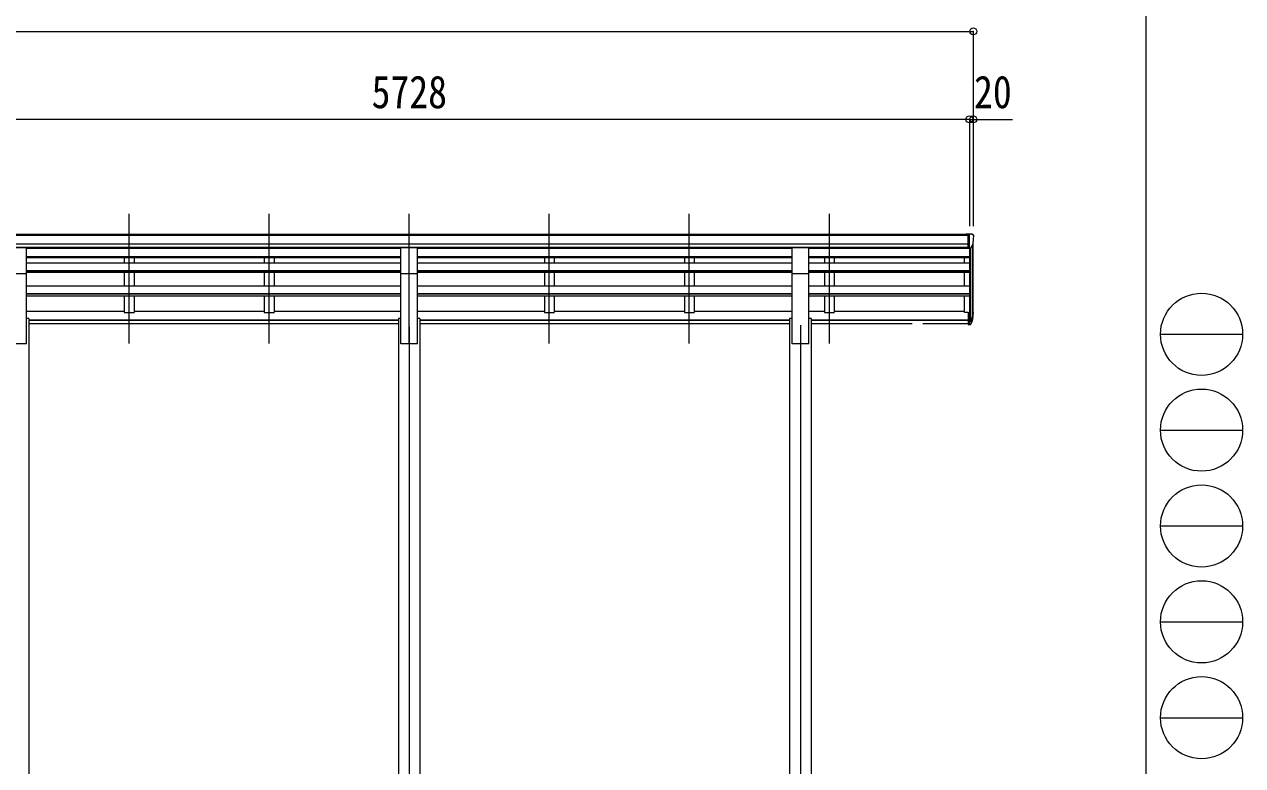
# Model space of a CAD drawing. Units: millimetres at full size, sheet at 1:35. Extents: x -9783 to 9892, y -6828 to 6752.
# Drawn here: x 3663 to 9892, y -3468 to 321 of the extents above; entities that cross this region are included whole.
import ezdxf
from ezdxf.enums import TextEntityAlignment as Align

# ---------------------------------------------------------------- set-up
doc = ezdxf.new("R2010")
doc.units = ezdxf.units.MM
doc.header["$LTSCALE"] = 35
doc.header["$PDMODE"] = 32
doc.header["$PDSIZE"] = 35
for name, color, linetype, lineweight in [('0-1_本体', 4, 'Continuous', 9), ('0-2_部品', 7, 'Continuous', 9), ('0-8_PARTS2', 2, 'Continuous', 9), ('0-A_寸法', 6, 'Continuous', 9), ('F-0_240', 7, 'Continuous', 9)]:
    doc.layers.add(name, color=color, linetype=linetype, lineweight=lineweight)
doc.styles.add('ＭＳ ゴシック', font='')
doc.styles.get('ＭＳ ゴシック').set_extended_font_data('MS Gothic')

msp = doc.modelspace()

# ---------------------------------------------------------------- linework, layer by layer
at = {"layer": '0-1_本体'}
for p, q in [((8488.23, -753.15), (2773.23, -753.15)), ((8488.23, -758.5), (2773.23, -758.5)), ((8488.23, -802.02), (2773.23, -802.03)), ((8510.45, -808.11), (8510.45, -1177.82)), ((8514.73, -1153.56), (8514.73, -789.31)), ((8488.23, -819.69), (2773.23, -819.69)), ((5588.23, -822.07), (3673.23, -822.07)), ((5588.23, -824.58), (3673.23, -824.58)), ((5588.23, -866.61), (3673.23, -866.61)), ((5588.23, -868.31), (3673.23, -868.31)), ((5588.23, -871.9), (3673.23, -871.9)), ((4173.73, -822.07), (4173.73, -824.58)), ((4173.73, -871.9), (4173.73, -899)), ((4223.73, -822.07), (4223.73, -824.58)), ((4223.73, -871.9), (4223.73, -899)), ((4889.73, -822.07), (4889.73, -824.58)), ((4889.73, -871.9), (4889.73, -899)), ((4939.73, -822.07), (4939.73, -824.58)), ((4939.73, -871.9), (4939.73, -899)), ((7588.23, -822.07), (5673.23, -822.07)), ((7588.23, -824.58), (5673.23, -824.58)), ((7588.23, -866.61), (5673.23, -866.61)), ((7588.23, -868.31), (5673.23, -868.31)), ((7588.23, -871.9), (5673.23, -871.9)), ((6321.73, -822.07), (6321.73, -824.58)), ((6321.73, -871.9), (6321.73, -899)), ((6371.73, -822.07), (6371.73, -824.58)), ((6371.73, -871.9), (6371.73, -899)), ((7037.73, -822.07), (7037.73, -824.58)), ((7037.73, -871.9), (7037.73, -899)), ((7087.73, -822.07), (7087.73, -824.58)), ((7087.73, -871.9), (7087.73, -899)), ((7673.23, -822.07), (8488.23, -822.07)), ((8494.73, -824.58), (7673.23, -824.58)), ((8494.73, -866.61), (7673.23, -866.61)), ((8494.73, -868.31), (7673.23, -868.31)), ((8494.73, -871.9), (7673.23, -871.9)), ((7753.73, -822.07), (7753.73, -824.58)), ((7753.73, -871.9), (7753.73, -899)), ((7803.73, -822.07), (7803.73, -824.58)), ((7803.73, -871.9), (7803.73, -899)), ((8469.73, -899), (8469.73, -871.9)), ((8494.73, -823.94), (8494.73, -1151.39)), ((8500.73, -823.47), (8500.73, -1195.82)), ((5588.23, -899), (3673.23, -899)), ((7588.23, -899), (5673.23, -899)), ((8494.73, -899), (7673.23, -899)), ((5588.23, -939.62), (3673.23, -939.62)), ((5588.23, -941.31), (3673.23, -941.31)), ((5588.23, -948.1), (3673.23, -948.1)), ((3673.23, -1312.82), (3673.23, -954.82)), ((4173.73, -948.1), (4173.73, -1017.48)), ((4223.73, -948.1), (4223.73, -1017.48)), ((4889.73, -948.1), (4889.73, -1017.48)), ((4939.73, -948.1), (4939.73, -1017.48)), ((5588.23, -1312.82), (5588.23, -954.82)), ((7588.23, -939.62), (5673.23, -939.62)), ((7588.23, -941.31), (5673.23, -941.31)), ((7588.23, -948.1), (5673.23, -948.1)), ((5673.23, -1312.82), (5673.23, -954.82)), ((6321.73, -948.1), (6321.73, -1017.48)), ((6371.73, -948.1), (6371.73, -1017.48)), ((7037.73, -948.1), (7037.73, -1017.48)), ((7087.73, -948.1), (7087.73, -1017.48)), ((7588.23, -1312.82), (7588.23, -954.82)), ((8494.73, -939.62), (7673.23, -939.62)), ((8494.73, -941.31), (7673.23, -941.31)), ((8494.73, -948.1), (7673.23, -948.1)), ((7673.23, -1312.82), (7673.23, -954.82)), ((7753.73, -948.1), (7753.73, -1017.48)), ((7803.73, -948.1), (7803.73, -1017.48)), ((8469.73, -1017.48), (8469.73, -948.1)), ((5588.23, -1017.48), (3673.23, -1017.48)), ((5588.23, -1056.62), (3673.23, -1056.62)), ((5588.23, -1058.29), (3673.23, -1058.29)), ((7588.23, -1017.48), (5673.23, -1017.48)), ((7588.23, -1056.62), (5673.23, -1056.62)), ((7588.23, -1058.29), (5673.23, -1058.29)), ((8494.73, -1017.48), (7673.23, -1017.48)), ((8494.73, -1056.62), (7673.23, -1056.62)), ((8494.73, -1058.29), (7673.23, -1058.29)), ((5588.23, -1067.93), (3673.23, -1067.93)), ((4223.73, -1067.93), (4223.73, -1152.22)), ((4939.73, -1067.93), (4939.73, -1152.22)), ((7588.23, -1067.93), (5673.23, -1067.93)), ((6371.73, -1067.93), (6371.73, -1152.22)), ((7087.73, -1067.93), (7087.73, -1152.22)), ((8494.73, -1067.93), (7673.23, -1067.93)), ((7803.73, -1067.93), (7803.73, -1152.22)), ((8469.73, -1152.22), (8469.73, -1067.93)), ((4173.73, -1147), (3673.23, -1147)), ((3685.73, -1182.82), (3673.23, -1182.82)), ((3685.73, -1182.82), (3685.73, -4362.82)), ((4889.73, -1147), (4223.73, -1147)), ((5588.23, -1147.41), (4939.73, -1147.41)), ((5588.23, -1182.82), (5575.73, -1182.82)), ((5575.73, -1182.82), (5575.73, -4362.82)), ((6321.73, -1147), (5673.23, -1147)), ((5685.73, -1182.82), (5673.23, -1182.82)), ((5685.73, -1182.82), (5685.73, -4362.82)), ((7037.73, -1147), (6371.73, -1147)), ((7588.23, -1147), (7087.73, -1147)), ((7588.23, -1182.82), (7575.73, -1182.82)), ((7575.73, -1182.82), (7575.73, -4362.82)), ((7753.73, -1147), (7673.23, -1147)), ((7685.73, -1182.82), (7673.23, -1182.82)), ((7685.73, -1182.82), (7685.73, -4362.82)), ((8469.73, -1147), (7803.73, -1147)), ((8488.23, -1152.22), (8469.73, -1152.22)), ((5575.73, -1191.3), (3685.73, -1191.3)), ((5575.73, -1192.68), (3685.73, -1192.68)), ((5575.73, -1209.86), (3685.73, -1209.86)), ((7575.73, -1191.3), (5685.73, -1191.3)), ((7575.73, -1192.68), (5685.73, -1192.68)), ((7575.73, -1209.86), (5685.73, -1209.86)), ((8488.23, -1191.3), (7685.73, -1191.3)), ((8488.23, -1192.68), (7685.73, -1192.68)), ((8202.73, -1209.86), (7685.73, -1209.86)), ((8488.23, -1209.86), (8256.73, -1209.86)), ((3673.23, -1312.82), (3588.23, -1312.82)), ((5673.23, -1312.82), (5588.23, -1312.82)), ((7673.23, -1312.82), (7588.23, -1312.82))]:
    msp.add_line(p, q, dxfattribs=at)
for points in [[(4173.73, -1067.93), (4173.73, -1152.22), (4223.73, -1152.22)], [(4889.73, -1067.93), (4889.73, -1152.22), (4939.73, -1152.22)], [(6321.73, -1067.93), (6321.73, -1152.22), (6371.73, -1152.22)], [(7037.73, -1067.93), (7037.73, -1152.22), (7087.73, -1152.22)], [(7753.73, -1067.93), (7753.73, -1152.22), (7803.73, -1152.22)]]:
    msp.add_lwpolyline(points, dxfattribs=at)
at = {"layer": '0-2_部品'}
for p, q in [((8488.23, -750.96), (8478.23, -751.05)), ((8478.23, -753.15), (8478.23, -751.05)), ((8488.23, -822.94), (8488.23, -750.96)), ((8506.73, -750.96), (8488.23, -750.96)), ((8494.73, -823.94), (8494.73, -750.96)), ((8502.36, -822.13), (8511.63, -806.06)), ((8506.73, -750.96), (8509.07, -751.1)), ((8509.83, -751.53), (8513.89, -757.33)), ((8516.73, -760.33), (8516.73, -760.96)), ((3673.23, -820.83), (3588.23, -820.83)), ((3673.23, -954.98), (3673.23, -820.83)), ((5673.23, -820.83), (5588.23, -820.83)), ((5588.23, -954.98), (5588.23, -820.83)), ((5673.23, -954.98), (5673.23, -820.83)), ((7673.23, -820.83), (7588.23, -820.83)), ((7588.23, -954.98), (7588.23, -820.83)), ((7673.23, -954.98), (7673.23, -820.83)), ((8488.23, -822.94), (8494.73, -822.94)), ((8494.73, -823.94), (8499.94, -823.62)), ((3673.23, -954.98), (3588.23, -954.98)), ((5673.23, -954.98), (5588.23, -954.98)), ((7673.23, -954.98), (7588.23, -954.98)), ((8488.23, -1151.39), (8488.23, -1212.45)), ((8488.23, -1151.39), (8494.73, -1151.39)), ((8494.73, -1151.39), (8494.73, -1213.27)), ((8501.17, -1195.35), (8510.92, -1176.93)), ((8512.34, -1177.43), (8502.18, -1196.6)), ((8488.23, -1189.7), (8494.73, -1189.7)), ((8488.23, -1195.1), (8494.73, -1195.1)), ((8488.23, -1212.45), (8494.73, -1212.45)), ((8494.73, -1196.1), (8499.87, -1196.1)), ((8494.73, -1198.1), (8499.58, -1198.1)), ((8494.73, -1213.27), (8499.58, -1213.27)), ((8509.76, -1194.28), (8502.18, -1211.77))]:
    msp.add_line(p, q, dxfattribs=at)
for centre, radius, start, end in [((8509.01, -752.1), 1, 35, 86.5), ((8314.73, -760.96), 202, 347.09739, 0), ((8513.73, -760.33), 3, 0, 87), ((8499.76, -820.63), 3, 273.5, 330), ((8381.52, -1158.2), 133.22, 344.28698, 356.72013), ((8426.79, -1150.98), 88.05, 342.78929, 2.77608), ((8426.07, -1155.26), 89.07, 345.58812, 5.50424), ((8499.58, -1195.1), 3, 270, 330), ((8499.58, -1210.27), 3, 270, 330), ((8499.87, -1194.6), 1.5, 270, 330)]:
    msp.add_arc(centre, radius, start, end, dxfattribs=at)
at = {"layer": '0-8_PARTS2'}
for p, q in [((4198.73, -1310.48), (4198.73, -647.95)), ((4914.73, -1310.48), (4914.73, -647.95)), ((5630.73, -1310.48), (5630.73, -647.95)), ((6346.73, -1310.48), (6346.73, -647.95)), ((7062.73, -1310.48), (7062.73, -647.95)), ((7778.73, -1310.48), (7778.73, -647.95)), ((5630.73, -1225.51), (5630.73, -4462.82)), ((7630.73, -1216.68), (7630.73, -4462.82))]:
    msp.add_line(p, q, dxfattribs=at)
at = {"layer": '0-A_寸法'}
for p, q in [((-2981.27, 285.14), (8514.73, 285.14)), ((8514.73, 285.14), (8514.73, -164.46)), ((8494.73, -164.46), (2766.73, -164.46)), ((8494.73, -164.46), (8494.73, -710.08)), ((8494.73, -164.46), (8494.73, -710.08)), ((8494.73, -164.46), (8514.73, -164.46)), ((8514.73, -164.46), (8514.73, -710.08)), ((8514.73, -164.46), (8714.73, -164.46))]:
    msp.add_line(p, q, dxfattribs=at)
for p in [(8514.73, 285.14), (8494.73, -164.46), (8514.73, -164.46)]:
    msp.add_point(p, dxfattribs=at)
at = {"layer": 'F-0_240', "color": 5}
msp.add_line((9396.97, 6751.9), (9396.97, -6828.1), dxfattribs=at)
at = {"layer": 'F-0_240', "color": 4}
for p, q in [((9471.77, -1263.1), (9891.77, -1263.1)), ((9471.77, -1753.1), (9891.77, -1753.1)), ((9471.77, -2243.1), (9891.77, -2243.1)), ((9471.77, -2733.1), (9891.77, -2733.1)), ((9471.77, -3223.1), (9891.77, -3223.1))]:
    msp.add_line(p, q, dxfattribs=at)
for centre in [(9681.77, -1263.1), (9681.77, -1753.1), (9681.77, -2243.1), (9681.77, -2733.1), (9681.77, -3223.1)]:
    msp.add_circle(centre, 210, dxfattribs=at)

# ---------------------------------------------------------------- texts
at = {"layer": '0-A_寸法', "color": 7, "style": 'ＭＳ ゴシック', "width": 0.85}
for s, p in [('5728', (5438.23, -157.46)), ('20', (8518.48, -157.46))]:
    msp.add_text(s, height=166.8, dxfattribs=at).set_placement(p, align=Align.BOTTOM_LEFT)

doc.saveas('drawing.dxf')
